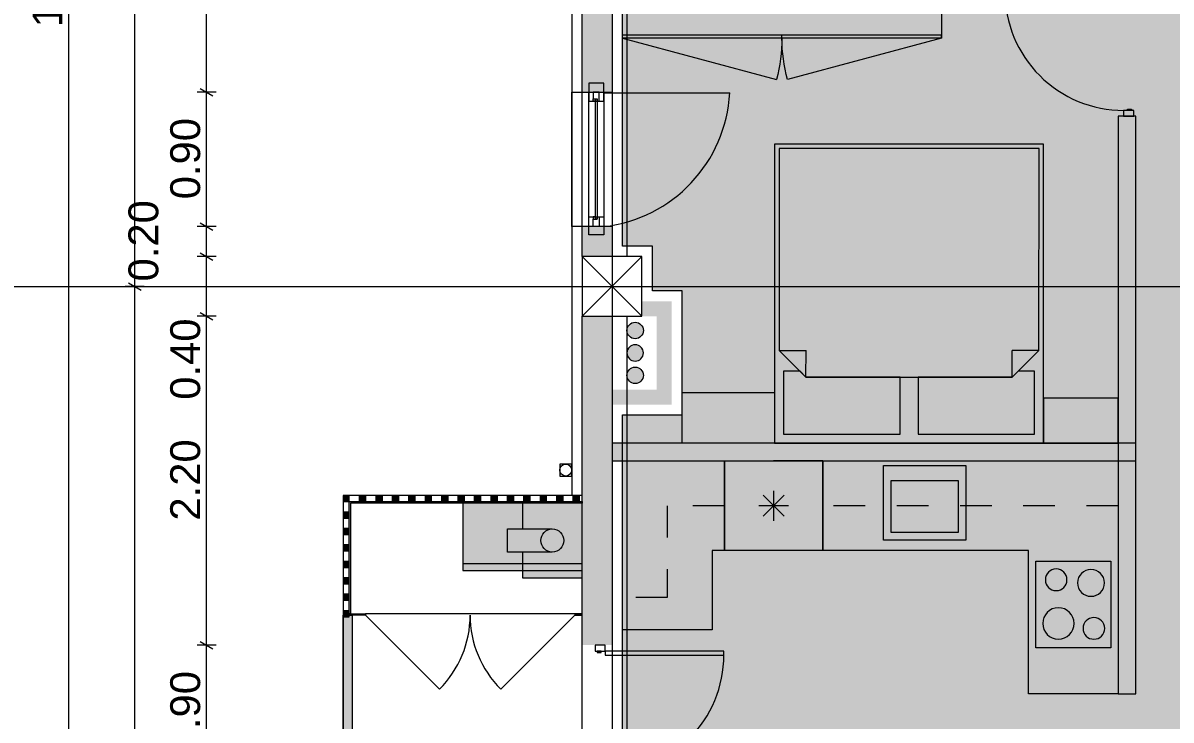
# Model space of a CAD drawing. Header units: millimetres. Extents: x 475159934 to 476245151, y 4620917055 to 4621447368.
# Drawn here: x 475229480 to 475237167, y 4621046371 to 4621051035 of the extents above; entities that cross this region are included whole.
import ezdxf

# ---------------------------------------------------------------- set-up
doc = ezdxf.new("R2010")
doc.units = ezdxf.units.MM
doc.header["$MEASUREMENT"] = 0
doc.linetypes.add('Dashed', pattern=[423.333333, 211.666667, -211.666667])
for name, color, linetype, lineweight in [('2D Drafting - General_Pen_No__1_Pen_No__7', 7, 'Continuous', 0), ('2D Drafting - General_Pen_No__250_Pen_No__2_Pen_No__250', 7, 'Continuous', 0), ('2D Drafting - General_Pen_No__250_Pen_No__2_Pen_No__7', 7, 'Continuous', 0), ('2D Drafting - General_Pen_No__250_Pen_No__7_Pen_No__250', 7, 'Continuous', 0), ('2D Drafting - General_Pen_No__250_Pen_No__7_Pen_No__7', 7, 'Continuous', 0), ('2D Drafting - General_Pen_No__7_Pen_No__7_Pen_No__7', 7, 'Continuous', 0), ('Doors_Pen_No__7_Pen_No__7_Pen_No__7', 7, 'Continuous', 0), ('G-Anno-Nplt_Pen_No__151', 151, 'Continuous', 0), ('G-Anno-Nplt_Pen_No__4', 7, 'Continuous', 0), ('gegmebi_Pen_No__1_Pen_No__7', 7, 'Continuous', 0), ('gegmebi_Pen_No__7_Pen_No__7', 7, 'Continuous', 0), ('kar-panjara_Pen_No__7_Pen_No__7_Pen_No__7', 7, 'Continuous', 0), ('New_0. გაღებები_Pen_No__210', 6, 'Continuous', 0), ('New_2D Drafting - General_Pen_No__250_Pen_No__7_Pen_No__255', 255, 'Continuous', 0), ('New_2D Drafting - General_Pen_No__30_Pen_No__9_Pen_No__9_Pen_No__255', 255, 'Continuous', 0), ('New_2D Drafting - General_Pen_No__30_Pen_No__9_Pen_No__9_Pen_No__7', 7, 'Continuous', 0), ('New_G-Anno-Nplt_Pen_No__255', 255, 'Continuous', 0), ('New_G-Anno-Nplt_Pen_No__4', 7, 'Continuous', 0), ('New_reg_nak_Pen_No__250', 7, 'Continuous', 0), ('New_reg_nak_Pen_No__7', 7, 'Continuous', 0), ('New_Structural - Bearing_Pen_No__250', 7, 'Continuous', 0), ('shaxtebi da milebi_Pen_No__1_Pen_No__1_Pen_No__1', 1, 'Continuous', 0), ('shaxtebi da milebi_Pen_No__5_Pen_No__5_Pen_No__5', 5, 'Continuous', 0), ('zoma_Pen_No__1', 1, 'Continuous', 0), ('zoma_Pen_No__142', 142, 'Continuous', 0), ('zoma_Pen_No__5_Pen_No__5', 5, 'Continuous', 0)]:
    doc.layers.add(name, color=color, linetype=linetype, lineweight=lineweight)
for name, color, linetype, lineweight, true_color in [('New_G-Anno-Nplt_Pen_No__252', 7, 'Continuous', 0, 0x666666), ('New_Interior - Furniture _Pen_No__252', 7, 'Continuous', 0, 0x666666), ('New_R03_Nakveti_Pen_No__252', 7, 'Continuous', 0, 0x666666), ('shaxtebi da milebi_Pen_No__5_Pen_No__5_Pen_No__252', 7, 'Continuous', 0, 0x666666)]:
    doc.layers.add(name, color=color, linetype=linetype, lineweight=lineweight, true_color=true_color)
for name, color, linetype in [('New_Interior - Furniture', 7, 'Continuous'), ('New_R03_Nakveti', 7, 'Continuous'), ('zoma', 7, 'Continuous')]:
    doc.layers.add(name, color=color, linetype=linetype)
doc.styles.add('GENERATED_STYLE_3', font='arial.ttf')
doc.dimstyles.new('GENERATED_STYLE__12', dxfattribs={"dimtxt": 500, "dimasz": 228, "dimexe": 0.18, "dimexo": 3, "dimgap": 0, "dimtad": 1, "dimtih": 1, "dimtoh": 1, "dimlfac": 0.001, "dimzin": 0, "dimdsep": 46, "dimtxsty": 'GENERATED_STYLE_3', "dimblk": 'ARROWHEAD_2', "dimblk1": 'ARROWHEAD_2', "dimblk2": 'ARROWHEAD_2', "dimcen": 0.09, "dimclrd": 1, "dimclre": 1, "dimclrt": 1, "dimadec": 0, "dimazin": 0, "dimtfac": 1, "dimtdec": 4, "dimtmove": 2, "dimatfit": 3, "dimfxl": 1, "dimtolj": 1, "dimtzin": 0, "dimarcsym": 0})
doc.dimstyles.new('GENERATED_STYLE__3', dxfattribs={"dimtxt": 200, "dimasz": 64.421331, "dimexe": 0.18, "dimexo": 3, "dimgap": 0, "dimtad": 1, "dimtih": 1, "dimtoh": 1, "dimlfac": 0.001, "dimzin": 0, "dimdsep": 46, "dimtxsty": 'GENERATED_STYLE_3', "dimblk": 'ARROWHEAD_2', "dimblk1": 'ARROWHEAD_2', "dimblk2": 'ARROWHEAD_2', "dimcen": 0.09, "dimclrd": 142, "dimclre": 142, "dimclrt": 142, "dimadec": 0, "dimazin": 0, "dimtfac": 1, "dimtdec": 4, "dimtmove": 0, "dimatfit": 3, "dimfxl": 1, "dimtolj": 1, "dimtzin": 0, "dimarcsym": 0})
doc.dimstyles.new('GENERATED_STYLE__6', dxfattribs={"dimtxt": 200, "dimasz": 64.421331, "dimexe": 0.18, "dimexo": 3, "dimgap": 0, "dimtad": 1, "dimlfac": 0.001, "dimzin": 0, "dimdsep": 46, "dimtxsty": 'GENERATED_STYLE_3', "dimblk": 'ARROWHEAD_2', "dimblk1": 'ARROWHEAD_2', "dimblk2": 'ARROWHEAD_2', "dimcen": 0.09, "dimclrd": 142, "dimclre": 142, "dimclrt": 142, "dimadec": 0, "dimazin": 0, "dimtfac": 1, "dimtdec": 4, "dimtmove": 0, "dimatfit": 3, "dimfxl": 1, "dimtolj": 1, "dimtzin": 0, "dimarcsym": 0})

# ---------------------------------------------------------------- blocks, each defined once
blk = doc.blocks.new('Kitchen Layout 26_2')
at = {"layer": 'New_Interior - Furniture _Pen_No__252', "color": 251, "linetype": 'Dashed', "lineweight": 0, "true_color": 0x666666}
for p, q in [((4009.1, 2811.2), (4009, 834.5)), ((4309.1, 2811.2), (4009.1, 2811.2)), ((4309, 834.5), (4309.1, 2811.2)), ((4009, 834.5), (4309, 834.5)), ((4309, 175.1), (4009, 175.1)), ((4009, 175.1), (4009, -207.5)), ((4309, -507.5), (4309, 175.1)), ((3394.3, -207.4), (3394.2, -507.4)), ((4009, -207.5), (3394.3, -207.4)), ((3394.2, -507.4), (4309, -507.5))]:
    blk.add_line(p, q, dxfattribs=at)
at = {"layer": 'New_Interior - Furniture _Pen_No__252', "color": 251, "linetype": 'Continuous', "lineweight": 0, "true_color": 0x666666}
for p, q in [((3829, 1740.9), (3829, 1290.9)), ((4179, 1740.9), (3829, 1740.9)), ((4179, 1290.9), (4179, 1740.9)), ((3829, 1290.9), (4179, 1290.9)), ((3938.3, 575.5), (4079.7, 434.1)), ((3938.3, 434.1), (4079.7, 575.5)), ((4009, 604.8), (4009, 404.8)), ((3909, 504.8), (4109, 504.8))]:
    blk.add_line(p, q, dxfattribs=at)
at = {"layer": 'New_Interior - Furniture _Pen_No__252', "color": 251, "linetype": 'Continuous', "lineweight": 0, "true_color": 0x666666, "flags": 128}
for points in [[(4309.1, 2811.2), (2750.7, 2811.2), (2750.7, 2211.2), (3709.1, 2211.2), (3709, 834.5), (4309, 834.5), (4309, 503.1)], [(3058, 2261.2), (3638, 2261.2), (3638, 2761.2), (3058, 2761.2)], [(3779, 1790.9), (3779, 1240.9), (4279, 1240.9), (4279, 1790.9)], [(3709, 834.5), (3709, 175.1), (4309, 175.1), (4309, 834.5)], [(3179.7, -507.4), (4309, -507.5), (4309, 175.1), (3709, 175.1), (3709, 92.5), (3179.7, 92.6)]]:
    blk.add_lwpolyline(points, close=True, dxfattribs=at)
at = {"layer": 'New_Interior - Furniture _Pen_No__252', "color": 251, "linetype": 'Continuous', "lineweight": 0, "true_color": 0x666666}
for centre, radius in [((3188.5, 2648.7), 72.5), ((3493, 2629.2), 90), ((3221.5, 2411.2), 105), ((3513.3, 2396.2), 72.5)]:
    blk.add_circle(centre, radius, dxfattribs=at)
blk = doc.blocks.new('Bed Layout 23_3')
at = {"layer": 'New_R03_Nakveti_Pen_No__252', "color": 251, "linetype": 'Continuous', "lineweight": 0, "true_color": 0x666666}
for p, q in [((-900, 0), (-1400, 0)), ((-1400, 0), (-1400, -300)), ((-900, -300), (-900, 0)), ((900, 0), (-900, 0)), ((-900, 0), (-900, -2000)), ((900, -2000), (900, 0)), ((-1400, -300), (-900, -300)), ((-690, -440), (-870, -620)), ((0, -440), (-690, -440)), ((-690, -440), (-690, -620)), ((690, -440), (0, -440)), ((870, -620), (690, -440)), ((690, -440), (690, -620)), ((-870, -620), (-870, -1970)), ((-870, -620), (-690, -620)), ((870, -620), (690, -620)), ((870, -1970), (870, -620)), ((-870, -1970), (0, -1970)), ((0, -1970), (870, -1970)), ((-900, -2000), (900, -2000))]:
    blk.add_line(p, q, dxfattribs=at)
at = {"layer": 'New_R03_Nakveti_Pen_No__252', "color": 251, "linetype": 'Continuous', "lineweight": 0, "true_color": 0x666666, "flags": 128}
for points in [[(-60, -440), (-60, -60), (-840, -60), (-840, -480), (-730, -480), (-690, -440)], [(690, -440), (730, -480), (840, -480), (840, -60), (60, -60), (60, -440)]]:
    blk.add_lwpolyline(points, close=True, dxfattribs=at)
blk = doc.blocks.new('Wardrobe 01 26_8')
at = {"layer": 'New_Interior - Furniture _Pen_No__252', "color": 251, "linetype": 'Continuous', "lineweight": 0, "true_color": 0x666666}
for p, q in [((0, 20), (2135.8, 20)), ((0, 0), (0, 20)), ((0, 0), (1031.5, -276.4)), ((1067.9, 0), (1067.9, 20)), ((2135.8, 0), (1104.3, -276.4))]:
    blk.add_line(p, q, dxfattribs=at)
at = {"layer": 'New_Interior - Furniture _Pen_No__252', "color": 251, "linetype": 'Continuous', "lineweight": 0, "true_color": 0x666666, "flags": 128}
blk.add_lwpolyline([(0, 0), (2135.8, 0), (2135.8, 450), (0, 450)], close=True, dxfattribs=at)
at = {"layer": 'New_Interior - Furniture _Pen_No__252', "color": 251, "linetype": 'Continuous', "lineweight": 0, "true_color": 0x666666}
for centre, start, end in [((0, 0), 345, 0), ((2135.8, 0), 180, 195)]:
    blk.add_arc(centre, 1067.9, start, end, dxfattribs=at)
blk = doc.blocks.new('*D388', base_point=(475826095.8, 4621095193.2))
at = {"layer": 'zoma_Pen_No__1', "color": 1, "linetype": 'Continuous', "lineweight": 0, "transparency": 16777216}
for p, q in [((475225315.2, 4621041447.1), (475225315.2, 4621041897.1)), ((475233224.3, 4621041447.1), (475233224.3, 4621041897.1)), ((475225401.8, 4621041822.1), (475225228.6, 4621041522.1)), ((475233137.7, 4621041522.1), (475233310.9, 4621041822.1)), ((475225168.5, 4621041672.1), (475225315.2, 4621041672.1)), ((475225315.2, 4621041672.1), (475233224.3, 4621041672.1)), ((475233224.3, 4621041672.1), (475233371, 4621041672.1))]:
    blk.add_line(p, q, dxfattribs=at)
at = {"layer": 'zoma_Pen_No__1', "color": 1, "lineweight": 0, "transparency": 16777216, "insert": (475227058, 4621041772.1), "char_height": 500, "attachment_point": 7, "style": 'GENERATED_STYLE_3'}
blk.add_mtext('\\A1;{\\pql;\\fArial|b0|i0|c204|p0;\\W1.000000;46.52}', dxfattribs=at)
blk = doc.blocks.new('ARROWHEAD_2')
at = {"color": 0, "linetype": 'Continuous', "lineweight": 0}
for p, q in [((-0.378, -0.655), (0.378, 0.655)), ((0, 0), (-1, 0))]:
    blk.add_line(p, q, dxfattribs=at)
blk = doc.blocks.new('*D678', base_point=(475826095.8, 4621095193.2))
at = {"layer": 'zoma_Pen_No__142', "color": 142, "linetype": 'Continuous', "lineweight": 0, "transparency": 16777216}
for p, q in [((475230291.8, 4621049272.1), (475230164.7, 4621049272.1)), ((475230185.9, 4621049296.5), (475230270.7, 4621049247.6)), ((475230228.3, 4621041872.1), (475230228.3, 4621049272.1)), ((475230291.8, 4621041872.1), (475230164.7, 4621041872.1)), ((475230185.9, 4621041896.5), (475230270.7, 4621041847.6)), ((475230228.3, 4621041830.6), (475230228.3, 4621041872.1))]:
    blk.add_line(p, q, dxfattribs=at)
at = {"layer": 'zoma_Pen_No__142', "color": 142, "lineweight": 0, "transparency": 16777216, "insert": (475230188.3, 4621045305.1), "char_height": 200, "attachment_point": 7, "rotation": 90, "style": 'GENERATED_STYLE_3'}
blk.add_mtext('\\A1;{\\pql;\\fArial|b0|i0|c204|p0;\\W1.000000;7.40}', dxfattribs=at)
blk = doc.blocks.new('*D679', base_point=(475826095.8, 4621095193.2))
at = {"layer": 'zoma_Pen_No__142', "color": 142, "linetype": 'Continuous', "lineweight": 0, "transparency": 16777216}
for p, q in [((475230270.7, 4621056647.6), (475230185.9, 4621056696.5)), ((475230291.8, 4621056672.1), (475230164.7, 4621056672.1)), ((475230228.3, 4621049272.1), (475230228.3, 4621056672.1)), ((475230291.8, 4621049272.1), (475230164.7, 4621049272.1)), ((475230185.9, 4621049296.5), (475230270.7, 4621049247.6))]:
    blk.add_line(p, q, dxfattribs=at)
at = {"layer": 'zoma_Pen_No__142', "color": 142, "lineweight": 0, "transparency": 16777216, "insert": (475230188.3, 4621052705.1), "char_height": 200, "attachment_point": 7, "rotation": 90, "style": 'GENERATED_STYLE_3'}
blk.add_mtext('\\A1;{\\pql;\\fArial|b0|i0|c204|p0;\\W1.000000;7.40}', dxfattribs=at)
blk = doc.blocks.new('*D681', base_point=(475826095.8, 4621095193.2))
at = {"layer": 'zoma_Pen_No__142', "color": 142, "linetype": 'Continuous', "lineweight": 0, "transparency": 16777216}
for p, q in [((475229850.7, 4621061026.7), (475229723.6, 4621061026.7)), ((475229829.6, 4621061002.2), (475229744.8, 4621061051.2)), ((475229787.2, 4621061026.7), (475229787.2, 4621061068.1)), ((475229787.2, 4621041672.1), (475229787.2, 4621061026.7)), ((475229850.7, 4621041672.1), (475229723.6, 4621041672.1)), ((475229744.8, 4621041696.5), (475229829.6, 4621041647.6)), ((475229787.2, 4621041630.6), (475229787.2, 4621041672.1))]:
    blk.add_line(p, q, dxfattribs=at)
at = {"layer": 'zoma_Pen_No__142', "color": 142, "lineweight": 0, "transparency": 16777216, "insert": (475229747.2, 4621051006.2), "char_height": 200, "attachment_point": 7, "rotation": 90, "style": 'GENERATED_STYLE_3'}
blk.add_mtext('\\A1;{\\pql;\\fArial|b0|i0|c204|p0;\\W1.000000;19.35}', dxfattribs=at)
blk = doc.blocks.new('*D684', base_point=(475826095.8, 4621095193.2))
at = {"layer": 'zoma_Pen_No__142', "color": 142, "linetype": 'Continuous', "lineweight": 0, "transparency": 16777216}
for p, q in [((475230772.9, 4621046872.1), (475230645.8, 4621046872.1)), ((475230666.9, 4621046896.5), (475230751.7, 4621046847.6)), ((475230709.3, 4621045972.1), (475230709.3, 4621046872.1)), ((475230772.9, 4621045972.1), (475230645.8, 4621045972.1)), ((475230666.9, 4621045996.5), (475230751.7, 4621045947.6))]:
    blk.add_line(p, q, dxfattribs=at)
at = {"layer": 'zoma_Pen_No__142', "color": 142, "lineweight": 0, "transparency": 16777216, "insert": (475230669.3, 4621046155.1), "char_height": 200, "attachment_point": 7, "rotation": 90, "style": 'GENERATED_STYLE_3'}
blk.add_mtext('\\A1;{\\pql;\\fArial|b0|i0|c204|p0;\\W1.000000;0.90}', dxfattribs=at)
blk = doc.blocks.new('*D685', base_point=(475826095.8, 4621095193.2))
at = {"layer": 'zoma_Pen_No__142', "color": 142, "linetype": 'Continuous', "lineweight": 0, "transparency": 16777216}
for p, q in [((475230666.9, 4621049096.5), (475230751.7, 4621049047.6)), ((475230772.9, 4621049072.1), (475230645.8, 4621049072.1)), ((475230709.3, 4621046872.1), (475230709.3, 4621049072.1)), ((475230772.9, 4621046872.1), (475230645.8, 4621046872.1)), ((475230666.9, 4621046896.5), (475230751.7, 4621046847.6))]:
    blk.add_line(p, q, dxfattribs=at)
at = {"layer": 'zoma_Pen_No__142', "color": 142, "lineweight": 0, "transparency": 16777216, "char_height": 200, "attachment_point": 7, "rotation": 90, "style": 'GENERATED_STYLE_3'}
for s, insert in [('\\A1;{\\pql;\\fArial|b0|i0|c204|p0;\\W1.000000;0.40}', (475230669.3, 4621048513.7)), ('\\A1;{\\pql;\\fArial|b0|i0|c204|p0;\\W1.000000;2.20}', (475230669.3, 4621047705.1))]:
    blk.add_mtext(s, dxfattribs=dict(at, insert=insert))
blk = doc.blocks.new('*D686', base_point=(475826095.8, 4621095193.2))
at = {"layer": 'zoma_Pen_No__142', "color": 142, "linetype": 'Continuous', "lineweight": 0, "transparency": 16777216}
for p, q in [((475230772.9, 4621049472.1), (475230645.8, 4621049472.1)), ((475230666.9, 4621049496.5), (475230751.7, 4621049447.6)), ((475230709.3, 4621049072.1), (475230709.3, 4621049472.1)), ((475230666.9, 4621049096.5), (475230751.7, 4621049047.6)), ((475230772.9, 4621049072.1), (475230645.8, 4621049072.1))]:
    blk.add_line(p, q, dxfattribs=at)
at = {"layer": 'zoma_Pen_No__142', "color": 142, "lineweight": 0, "transparency": 16777216, "insert": (475230389.3, 4621049305.1), "char_height": 200, "attachment_point": 7, "rotation": 90, "style": 'GENERATED_STYLE_3'}
blk.add_mtext('\\A1;{\\pql;\\fArial|b0|i0|c204|p0;\\W1.000000;0.20}', dxfattribs=at)
blk = doc.blocks.new('*D687', base_point=(475826095.8, 4621095193.2))
at = {"layer": 'zoma_Pen_No__142', "color": 142, "linetype": 'Continuous', "lineweight": 0, "transparency": 16777216}
for p, q in [((475230666.9, 4621049696.5), (475230751.7, 4621049647.6)), ((475230772.9, 4621049672.1), (475230645.8, 4621049672.1)), ((475230709.3, 4621049472.1), (475230709.3, 4621049672.1)), ((475230772.9, 4621049472.1), (475230645.8, 4621049472.1)), ((475230666.9, 4621049496.5), (475230751.7, 4621049447.6))]:
    blk.add_line(p, q, dxfattribs=at)
blk = doc.blocks.new('*D688', base_point=(475826095.8, 4621095193.2))
at = {"layer": 'zoma_Pen_No__142', "color": 142, "linetype": 'Continuous', "lineweight": 0, "transparency": 16777216}
for p, q in [((475230772.9, 4621050572.1), (475230645.8, 4621050572.1)), ((475230666.9, 4621050596.5), (475230751.7, 4621050547.6)), ((475230709.3, 4621049672.1), (475230709.3, 4621050572.1)), ((475230666.9, 4621049696.5), (475230751.7, 4621049647.6)), ((475230772.9, 4621049672.1), (475230645.8, 4621049672.1))]:
    blk.add_line(p, q, dxfattribs=at)
at = {"layer": 'zoma_Pen_No__142', "color": 142, "lineweight": 0, "transparency": 16777216, "insert": (475230669.3, 4621049855.1), "char_height": 200, "attachment_point": 7, "rotation": 90, "style": 'GENERATED_STYLE_3'}
blk.add_mtext('\\A1;{\\pql;\\fArial|b0|i0|c204|p0;\\W1.000000;0.90}', dxfattribs=at)
blk = doc.blocks.new('*D689', base_point=(475826095.8, 4621095193.2))
at = {"layer": 'zoma_Pen_No__142', "color": 142, "linetype": 'Continuous', "lineweight": 0, "transparency": 16777216}
for p, q in [((475230772.9, 4621056472.1), (475230645.8, 4621056472.1)), ((475230666.9, 4621056496.5), (475230751.7, 4621056447.6)), ((475230709.3, 4621050572.1), (475230709.3, 4621056472.1)), ((475230772.9, 4621050572.1), (475230645.8, 4621050572.1)), ((475230666.9, 4621050596.5), (475230751.7, 4621050547.6))]:
    blk.add_line(p, q, dxfattribs=at)
at = {"layer": 'zoma_Pen_No__142', "color": 142, "lineweight": 0, "transparency": 16777216, "char_height": 200, "attachment_point": 7, "rotation": 90, "style": 'GENERATED_STYLE_3'}
for s, insert in [('\\A1;{\\pql;\\fArial|b0|i0|c204|p0;\\W1.000000;0.40}', (475230669.3, 4621055913.7)), ('\\A1;{\\pql;\\fArial|b0|i0|c204|p0;\\W1.000000;5.90}', (475230669.3, 4621053255.1))]:
    blk.add_mtext(s, dxfattribs=dict(at, insert=insert))
blk = doc.blocks.new('*D731', base_point=(475826095.8, 4621095193.2))
at = {"layer": 'zoma_Pen_No__142', "color": 142, "linetype": 'Continuous', "lineweight": 0, "transparency": 16777216}
for p, q in [((475300055.4, 4621061026.7), (475299928.2, 4621061026.7)), ((475300034.2, 4621061002.2), (475299949.4, 4621061051.2)), ((475299991.8, 4621061026.7), (475299991.8, 4621061068.1)), ((475299991.8, 4621041672.1), (475299991.8, 4621061026.7)), ((475300055.4, 4621041672.1), (475299928.2, 4621041672.1)), ((475299949.4, 4621041696.5), (475300034.2, 4621041647.6)), ((475299991.8, 4621041630.6), (475299991.8, 4621041672.1))]:
    blk.add_line(p, q, dxfattribs=at)
at = {"layer": 'zoma_Pen_No__142', "color": 142, "lineweight": 0, "transparency": 16777216, "insert": (475299951.8, 4621051006.2), "char_height": 200, "attachment_point": 7, "rotation": 90, "style": 'GENERATED_STYLE_3'}
blk.add_mtext('\\A1;{\\pql;\\fArial|b0|i0|c204|p0;\\W1.000000;19.35}', dxfattribs=at)
blk = doc.blocks.new('*D746', base_point=(475826095.8, 4621095193.2))
at = {"layer": 'zoma_Pen_No__142', "color": 142, "linetype": 'Continuous', "lineweight": 0, "transparency": 16777216}
for p, q in [((475233243.8, 4621063231.9), (475233194.9, 4621063147.1)), ((475233219.4, 4621063125.9), (475233219.4, 4621063253.1)), ((475233643.8, 4621063231.9), (475233594.9, 4621063147.1)), ((475233619.4, 4621063125.9), (475233619.4, 4621063253.1)), ((475233177.9, 4621063189.5), (475233219.4, 4621063189.5)), ((475233219.4, 4621063189.5), (475233619.4, 4621063189.5))]:
    blk.add_line(p, q, dxfattribs=at)
at = {"layer": 'zoma_Pen_No__142', "color": 142, "lineweight": 0, "transparency": 16777216, "insert": (475232661, 4621063229.5), "char_height": 200, "attachment_point": 7, "style": 'GENERATED_STYLE_3'}
blk.add_mtext('\\A1;{\\pql;\\fArial|b0|i0|c204|p0;\\W1.000000;0.40}', dxfattribs=at)
blk = doc.blocks.new('*D747', base_point=(475826095.8, 4621095193.2))
at = {"layer": 'zoma_Pen_No__142', "color": 142, "linetype": 'Continuous', "lineweight": 0, "transparency": 16777216}
for p, q in [((475233643.8, 4621063231.9), (475233594.9, 4621063147.1)), ((475233619.4, 4621063125.9), (475233619.4, 4621063253.1)), ((475240143.8, 4621063231.9), (475240094.9, 4621063147.1)), ((475240119.4, 4621063125.9), (475240119.4, 4621063253.1)), ((475233619.4, 4621063189.5), (475240119.4, 4621063189.5))]:
    blk.add_line(p, q, dxfattribs=at)
at = {"layer": 'zoma_Pen_No__142', "color": 142, "lineweight": 0, "transparency": 16777216, "char_height": 200, "attachment_point": 7, "style": 'GENERATED_STYLE_3'}
for s, insert in [('\\A1;{\\pql;\\fArial|b0|i0|c204|p0;\\W1.000000;6.50}', (475236602.4, 4621063229.5)), ('\\A1;{\\pql;\\fArial|b0|i0|c204|p0;\\W1.000000;0.40}', (475239561, 4621063229.5))]:
    blk.add_mtext(s, dxfattribs=dict(at, insert=insert))

msp = doc.modelspace()

# ---------------------------------------------------------------- hatches: boundary and pattern name
at = {"layer": '2D Drafting - General_Pen_No__250_Pen_No__2_Pen_No__7', "linetype": 'Continuous', "lineweight": 0}
for points in [[(475236932.491, 4621046546.224), (475236932.491, 4621050410.258), (475236813.098, 4621050410.258), (475236813.098, 4621046546.224)], [(475236932.491, 4621048223.933), (475233424.343, 4621048223.933), (475233424.343, 4621048104.54), (475236932.491, 4621048104.54)]]:
    msp.add_hatch(color=7, dxfattribs=at).paths.add_polyline_path(points)
at = {"layer": '2D Drafting - General_Pen_No__250_Pen_No__7_Pen_No__7', "linetype": 'Continuous', "lineweight": 0}
for points in [[(475233424.343, 4621056472.054), (475233424.343, 4621050572.054), (475233224.343, 4621050572.054), (475233224.343, 4621056472.054)], [(475233424.343, 4621049672.054), (475233424.343, 4621049472.054), (475233224.343, 4621049472.054), (475233224.343, 4621049672.054)], [(475233424.343, 4621048481.866), (475233824.343, 4621048481.866), (475233824.343, 4621049172.054), (475233724.343, 4621049172.054), (475233624.343, 4621049172.054), (475233624.343, 4621049072.054), (475233724.343, 4621049072.054), (475233724.343, 4621048582.054), (475233424.343, 4621048582.054)], [(475233424.343, 4621049072.054), (475233424.343, 4621046872.052), (475233224.343, 4621046872.052), (475233224.343, 4621049072.054)], [(475231674.43, 4621047081.429), (475231664.43, 4621047081.429), (475231664.43, 4621047832.051), (475231674.43, 4621047832.051), (475233224.343, 4621047832.051), (475233224.343, 4621047822.051), (475231674.43, 4621047822.051)], [(475231774.426, 4621047071.724), (475231664.426, 4621047071.724), (475231664.426, 4621047081.724), (475231774.426, 4621047081.724)], [(475233224.343, 4621047081.724), (475233174.426, 4621047081.724), (475233174.426, 4621047071.724), (475233224.343, 4621047071.724)]]:
    msp.add_hatch(color=7, dxfattribs=at).paths.add_polyline_path(points)
at = {"layer": 'G-Anno-Nplt_Pen_No__151', "linetype": 'Continuous', "lineweight": 0, "true_color": 0x1f2f3f}
msp.add_hatch(color=169, dxfattribs=at).paths.add_polyline_path([(475233494.343, 4621048411.866), (475233894.343, 4621048411.866), (475233894.343, 4621049242.054), (475233694.343, 4621049242.054), (475233694.343, 4621049542.054), (475233494.343, 4621049542.054), (475233494.343, 4621055502.054), (475236994.814, 4621055502.054), (475236994.814, 4621056602.054), (475240054.343, 4621056602.054), (475240054.343, 4621056402.054), (475240054.343, 4621052662.914), (475240124.343, 4621052662.914), (475240124.343, 4621051782.429), (475239724.343, 4621051782.429), (475239724.343, 4621051022.411), (475240254.343, 4621051022.411), (475240254.343, 4621049472.054), (475240124.343, 4621049472.054), (475240124.343, 4621049372.054), (475239534.155, 4621049372.054), (475239534.155, 4621048872.054), (475240324.343, 4621048872.054), (475240324.343, 4621046666.224), (475240254.343, 4621046666.224), (475240254.343, 4621042142.054), (475240054.343, 4621042142.054), (475240054.343, 4621041942.06), (475236794.343, 4621041942.06), (475236794.343, 4621044242.06), (475233494.343, 4621044242.06)])
at = {"layer": 'New_2D Drafting - General_Pen_No__250_Pen_No__7_Pen_No__255', "linetype": 'Continuous', "lineweight": 0}
for points in [[(475233224.348, 4621047822.051), (475233224.348, 4621047372.051), (475232424.348, 4621047372.051), (475232424.348, 4621047822.051)], [(475233224.348, 4621047822.051), (475233224.343, 4621047322.051), (475232824.348, 4621047322.055), (475232824.349, 4621047495.04), (475232724.346, 4621047495.041), (475232724.348, 4621047649.067), (475232824.351, 4621047649.066), (475232824.352, 4621047822.055)]]:
    msp.add_hatch(color=255, dxfattribs=at).paths.add_polyline_path(points)
at = {"layer": 'New_2D Drafting - General_Pen_No__30_Pen_No__9_Pen_No__9_Pen_No__255', "linetype": 'Continuous', "lineweight": 0}
for points in [[(475231624.426, 4621047832.051), (475231664.426, 4621047832.051), (475231664.426, 4621047872.051), (475231624.426, 4621047872.051)], [(475231774.425, 4621047872.051), (475231774.425, 4621047832.051), (475231734.425, 4621047832.051), (475231734.425, 4621047872.051)], [(475231884.425, 4621047872.051), (475231884.425, 4621047832.051), (475231844.425, 4621047832.051), (475231844.425, 4621047872.051)], [(475231994.425, 4621047872.051), (475231994.425, 4621047832.051), (475231954.425, 4621047832.051), (475231954.425, 4621047872.051)], [(475232104.425, 4621047872.051), (475232104.425, 4621047832.051), (475232064.425, 4621047832.051), (475232064.425, 4621047872.051)], [(475232214.425, 4621047872.051), (475232214.425, 4621047832.051), (475232174.425, 4621047832.051), (475232174.425, 4621047872.051)], [(475232324.425, 4621047872.051), (475232324.425, 4621047832.051), (475232284.425, 4621047832.051), (475232284.425, 4621047872.051)], [(475232434.425, 4621047872.051), (475232434.425, 4621047832.051), (475232394.425, 4621047832.051), (475232394.425, 4621047872.051)], [(475232544.425, 4621047872.051), (475232544.425, 4621047832.051), (475232504.425, 4621047832.051), (475232504.425, 4621047872.051)], [(475232654.425, 4621047872.051), (475232654.425, 4621047832.051), (475232614.425, 4621047832.051), (475232614.425, 4621047872.051)], [(475232764.425, 4621047872.051), (475232764.425, 4621047832.051), (475232724.425, 4621047832.051), (475232724.425, 4621047872.051)], [(475232874.425, 4621047872.051), (475232874.425, 4621047832.051), (475232834.425, 4621047832.051), (475232834.425, 4621047872.051)], [(475232984.425, 4621047872.051), (475232984.425, 4621047832.051), (475232944.425, 4621047832.051), (475232944.425, 4621047872.051)], [(475233094.425, 4621047872.051), (475233094.425, 4621047832.051), (475233054.425, 4621047832.051), (475233054.425, 4621047872.051)], [(475233204.425, 4621047872.051), (475233204.425, 4621047832.051), (475233164.425, 4621047832.051), (475233164.425, 4621047872.051)], [(475231624.426, 4621047722.051), (475231664.426, 4621047722.051), (475231664.426, 4621047762.051), (475231624.426, 4621047762.051)], [(475231624.426, 4621047612.051), (475231664.426, 4621047612.051), (475231664.426, 4621047652.051), (475231624.426, 4621047652.051)], [(475231624.426, 4621047502.051), (475231664.426, 4621047502.051), (475231664.426, 4621047542.051), (475231624.426, 4621047542.051)], [(475231624.426, 4621047392.051), (475231664.426, 4621047392.051), (475231664.426, 4621047432.051), (475231624.426, 4621047432.051)], [(475231624.426, 4621047282.051), (475231664.426, 4621047282.051), (475231664.426, 4621047322.051), (475231624.426, 4621047322.051)], [(475231624.426, 4621047172.051), (475231664.426, 4621047172.051), (475231664.426, 4621047212.051), (475231624.426, 4621047212.051)], [(475231624.426, 4621047062.051), (475231664.426, 4621047062.051), (475231664.426, 4621047102.051), (475231624.426, 4621047102.051)]]:
    msp.add_hatch(color=255, dxfattribs=at).paths.add_polyline_path(points)
at = {"layer": 'New_G-Anno-Nplt_Pen_No__255', "linetype": 'Continuous', "lineweight": 0}
for points in [[(475233894.343, 4621048561.866), (475234513.098, 4621048561.866), (475234513.098, 4621048223.861), (475233894.343, 4621048223.861)], [(475231624.426, 4621041672.06), (475231624.426, 4621047071.724), (475231684.426, 4621047071.724), (475231684.426, 4621041732.06), (475233224.343, 4621041732.06), (475233224.343, 4621041672.06)]]:
    msp.add_hatch(color=255, dxfattribs=at).paths.add_polyline_path(points)
at = {"layer": 'shaxtebi da milebi_Pen_No__1_Pen_No__1_Pen_No__1', "linetype": 'Continuous', "lineweight": 0}
msp.add_hatch(color=1, dxfattribs=at).paths.add_polyline_path([(475233579.343, 4621048922.054, 1), (475233579.343, 4621049032.054, 1)])
at = {"layer": 'shaxtebi da milebi_Pen_No__5_Pen_No__5_Pen_No__252', "linetype": 'Continuous', "lineweight": 0, "true_color": 0x666666}
msp.add_hatch(color=251, dxfattribs=at).paths.add_polyline_path([(475233524.343, 4621048677.031, -1), (475233634.343, 4621048677.031, -1)])
at = {"layer": 'shaxtebi da milebi_Pen_No__5_Pen_No__5_Pen_No__5', "linetype": 'Continuous', "lineweight": 0}
msp.add_hatch(color=5, dxfattribs=at).paths.add_polyline_path([(475233579.343, 4621048882.054, 1), (475233579.343, 4621048772.054, 1)])

# ---------------------------------------------------------------- linework, layer by layer
at = {"layer": '2D Drafting - General_Pen_No__1_Pen_No__7', "color": 7, "linetype": 'Continuous', "lineweight": 0}
for p, q in [((475233224.343, 4621049072.054), (475233624.343, 4621049472.054)), ((475233624.343, 4621049072.054), (475233224.343, 4621049472.054))]:
    msp.add_line(p, q, dxfattribs=at)
at = {"layer": '2D Drafting - General_Pen_No__1_Pen_No__7', "color": 7, "linetype": 'Continuous', "lineweight": 0, "flags": 128}
for points in [[(475233224.343, 4621049472.054), (475233224.343, 4621056472.054), (475233524.343, 4621056472.054), (475233524.343, 4621049472.054)], [(475233224.343, 4621049072.054), (475233624.343, 4621049072.054), (475233624.343, 4621049472.054), (475233224.343, 4621049472.054)], [(475233224.343, 4621042072.054), (475233224.343, 4621049072.054), (475233524.343, 4621049072.054), (475233524.343, 4621042072.054)]]:
    msp.add_lwpolyline(points, close=True, dxfattribs=at)
at = {"layer": '2D Drafting - General_Pen_No__1_Pen_No__7', "color": 7, "linetype": 'Continuous', "lineweight": 0}
msp.add_circle((475233114.4, 4621048043.37), 40, dxfattribs=at)
at = {"layer": '2D Drafting - General_Pen_No__250_Pen_No__2_Pen_No__250', "color": 7, "linetype": 'Continuous', "lineweight": 0, "flags": 128}
for points in [[(475236932.491, 4621046546.224), (475236932.491, 4621050410.258), (475236813.098, 4621050410.258), (475236813.098, 4621046546.224)], [(475236932.491, 4621048223.933), (475233424.343, 4621048223.933), (475233424.343, 4621048104.54), (475236932.491, 4621048104.54)]]:
    msp.add_lwpolyline(points, close=True, dxfattribs=at)
at = {"layer": '2D Drafting - General_Pen_No__250_Pen_No__7_Pen_No__250', "color": 7, "linetype": 'Continuous', "lineweight": 0, "flags": 128}
for points in [[(475231674.43, 4621047081.429), (475231664.43, 4621047081.429), (475231664.43, 4621047832.051), (475231674.43, 4621047832.051), (475233224.343, 4621047832.051), (475233224.343, 4621047822.051), (475231674.43, 4621047822.051)], [(475231774.426, 4621047071.724), (475231664.426, 4621047071.724), (475231664.426, 4621047081.724), (475231774.426, 4621047081.724)], [(475233224.343, 4621047081.724), (475233174.426, 4621047081.724), (475233174.426, 4621047071.724), (475233224.343, 4621047071.724)]]:
    msp.add_lwpolyline(points, close=True, dxfattribs=at)
at = {"layer": '2D Drafting - General_Pen_No__7_Pen_No__7_Pen_No__7', "color": 7, "linetype": 'Continuous', "lineweight": 0}
for centre, start, end in [((475236849.486, 4621051244.081), 180, 270.0016827), ((475233378.866, 4621046805.875), 269.9998034, 0.0014849)]:
    msp.add_arc(centre, 794.311, start, end, dxfattribs=at)
at = {"layer": 'Doors_Pen_No__7_Pen_No__7_Pen_No__7', "color": 7, "linetype": 'Continuous', "lineweight": 0, "flags": 128}
for points in [[(475236917.243, 4621050410.258), (475236917.243, 4621050449.77), (475236849.509, 4621050449.77), (475236849.509, 4621050410.258)], [(475236902.843, 4621050458.659), (475236902.843, 4621050449.77), (475236876.176, 4621050449.77), (475236876.176, 4621050458.659)], [(475233311.131, 4621046872.051), (475233311.132, 4621046832.54), (475233378.865, 4621046832.541), (475233378.864, 4621046872.052)], [(475233325.532, 4621046832.54), (475233325.532, 4621046823.651), (475233352.199, 4621046823.652), (475233352.199, 4621046832.541)], [(475233378.865, 4621046832.541), (475233378.866, 4621046805.875), (475234173.177, 4621046805.895), (475234173.176, 4621046832.562)]]:
    msp.add_lwpolyline(points, close=True, dxfattribs=at)
at = {"layer": 'G-Anno-Nplt_Pen_No__4', "color": 7, "linetype": 'Continuous', "lineweight": 0, "flags": 128}
msp.add_lwpolyline([(475239724.343, 4621051782.429), (475239724.343, 4621051022.411), (475240254.343, 4621051022.411), (475240254.343, 4621049472.054), (475240124.343, 4621049472.054), (475240124.343, 4621049372.054), (475239534.155, 4621049372.054), (475239534.155, 4621048872.054), (475240324.343, 4621048872.054), (475240324.343, 4621046666.224), (475240254.343, 4621046666.224), (475240254.343, 4621042142.054), (475240054.343, 4621042142.054), (475240054.343, 4621041942.06), (475236794.343, 4621041942.06), (475236794.343, 4621044242.06), (475233494.343, 4621044242.06), (475233494.343, 4621048411.866), (475233894.343, 4621048411.866), (475233894.343, 4621049242.054), (475233694.343, 4621049242.054), (475233694.343, 4621049542.054), (475233494.343, 4621049542.054), (475233494.343, 4621055502.054)], dxfattribs=at)
msp.add_lwpolyline([(475231624.426, 4621047872.052), (475231624.426, 4621041672.06), (475233224.343, 4621041672.06), (475233224.343, 4621042072.054), (475233624.343, 4621042072.054), (475233624.343, 4621041672.06), (475236524.343, 4621041672.06), (475236524.343, 4621043972.06), (475233224.343, 4621043972.06), (475233224.343, 4621047872.051)], close=True, dxfattribs=at)
at = {"layer": 'gegmebi_Pen_No__1_Pen_No__7', "color": 7, "linetype": 'Continuous', "lineweight": 0, "flags": 128}
for points in [[(475232824.349, 4621047495.04), (475232824.348, 4621047322.055), (475233224.343, 4621047322.051), (475233224.348, 4621047822.051), (475232824.352, 4621047822.055), (475232824.351, 4621047649.066)], [(475233024.348, 4621047495.038), (475232724.346, 4621047495.041), (475232724.348, 4621047649.067), (475233024.349, 4621047649.064)]]:
    msp.add_lwpolyline(points, dxfattribs=at)
at = {"layer": 'gegmebi_Pen_No__7_Pen_No__7', "color": 7, "linetype": 'Continuous', "lineweight": 0}
for p, q in [((475233074.4, 4621048083.37), (475233074.4, 4621048003.37)), ((475233154.4, 4621048083.37), (475233074.4, 4621048083.37)), ((475233154.4, 4621048003.37), (475233154.4, 4621048083.37)), ((475233074.4, 4621048003.37), (475233154.4, 4621048003.37))]:
    msp.add_line(p, q, dxfattribs=at)
at = {"layer": 'kar-panjara_Pen_No__7_Pen_No__7_Pen_No__7', "color": 7, "linetype": 'Continuous', "lineweight": 0, "flags": 128}
for points in [[(475233368.667, 4621050512.379), (475233368.695, 4621050632.379), (475233268.695, 4621050632.379), (475233268.695, 4621050512.379)], [(475233268.693, 4621049672.054), (475233268.724, 4621050572.054), (475233368.55, 4621050572.054), (475233368.64, 4621049672.054)], [(475233298.811, 4621050572.054), (475233298.811, 4621050527.054), (475233313.811, 4621050527.054), (475233323.811, 4621050527.054), (475233323.811, 4621050512.379), (475233338.811, 4621050512.379), (475233338.811, 4621050572.054)], [(475233298.811, 4621050512.379), (475233298.811, 4621050527.054), (475233313.811, 4621050527.054), (475233313.811, 4621050512.379)], [(475233313.811, 4621049722.481), (475233313.811, 4621050527.054), (475233323.811, 4621050527.054), (475233323.811, 4621049722.481)], [(475233368.64, 4621049737.481), (475233368.64, 4621049617.481), (475233268.695, 4621049617.481), (475233268.695, 4621049737.481)], [(475233298.811, 4621049672.051), (475233298.811, 4621049722.481), (475233313.811, 4621049722.481), (475233323.811, 4621049722.481), (475233323.811, 4621049737.481), (475233338.811, 4621049737.481), (475233338.811, 4621049672.051)], [(475233298.811, 4621049737.481), (475233298.811, 4621049722.481), (475233313.811, 4621049722.481), (475233313.811, 4621049737.481)]]:
    msp.add_lwpolyline(points, close=True, dxfattribs=at)
at = {"layer": 'New_0. გაღებები_Pen_No__210', "color": 6, "linetype": 'Continuous', "lineweight": 0}
msp.add_line((475233368.884, 4621050567.021), (475234212.737, 4621050567.021), dxfattribs=at)
msp.add_arc((475233261.211, 4621050618.873), 952.937, 276.4962211, 356.8808757, dxfattribs=at)
at = {"layer": 'New_2D Drafting - General_Pen_No__30_Pen_No__9_Pen_No__9_Pen_No__7', "color": 7, "linetype": 'Continuous', "lineweight": 0, "flags": 128}
for points in [[(475231624.426, 4621047832.051), (475231664.426, 4621047832.051), (475231664.426, 4621047872.051), (475231624.426, 4621047872.051)], [(475231774.425, 4621047872.051), (475231774.425, 4621047832.051), (475231734.425, 4621047832.051), (475231734.425, 4621047872.051)], [(475231884.425, 4621047872.051), (475231884.425, 4621047832.051), (475231844.425, 4621047832.051), (475231844.425, 4621047872.051)], [(475231994.425, 4621047872.051), (475231994.425, 4621047832.051), (475231954.425, 4621047832.051), (475231954.425, 4621047872.051)], [(475232104.425, 4621047872.051), (475232104.425, 4621047832.051), (475232064.425, 4621047832.051), (475232064.425, 4621047872.051)], [(475232214.425, 4621047872.051), (475232214.425, 4621047832.051), (475232174.425, 4621047832.051), (475232174.425, 4621047872.051)], [(475232324.425, 4621047872.051), (475232324.425, 4621047832.051), (475232284.425, 4621047832.051), (475232284.425, 4621047872.051)], [(475232434.425, 4621047872.051), (475232434.425, 4621047832.051), (475232394.425, 4621047832.051), (475232394.425, 4621047872.051)], [(475232544.425, 4621047872.051), (475232544.425, 4621047832.051), (475232504.425, 4621047832.051), (475232504.425, 4621047872.051)], [(475232654.425, 4621047872.051), (475232654.425, 4621047832.051), (475232614.425, 4621047832.051), (475232614.425, 4621047872.051)], [(475232764.425, 4621047872.051), (475232764.425, 4621047832.051), (475232724.425, 4621047832.051), (475232724.425, 4621047872.051)], [(475232874.425, 4621047872.051), (475232874.425, 4621047832.051), (475232834.425, 4621047832.051), (475232834.425, 4621047872.051)], [(475232984.425, 4621047872.051), (475232984.425, 4621047832.051), (475232944.425, 4621047832.051), (475232944.425, 4621047872.051)], [(475233094.425, 4621047872.051), (475233094.425, 4621047832.051), (475233054.425, 4621047832.051), (475233054.425, 4621047872.051)], [(475233204.425, 4621047872.051), (475233204.425, 4621047832.051), (475233164.425, 4621047832.051), (475233164.425, 4621047872.051)], [(475231624.426, 4621047722.051), (475231664.426, 4621047722.051), (475231664.426, 4621047762.051), (475231624.426, 4621047762.051)], [(475231624.426, 4621047612.051), (475231664.426, 4621047612.051), (475231664.426, 4621047652.051), (475231624.426, 4621047652.051)], [(475231624.426, 4621047502.051), (475231664.426, 4621047502.051), (475231664.426, 4621047542.051), (475231624.426, 4621047542.051)], [(475231624.426, 4621047392.051), (475231664.426, 4621047392.051), (475231664.426, 4621047432.051), (475231624.426, 4621047432.051)], [(475231624.426, 4621047282.051), (475231664.426, 4621047282.051), (475231664.426, 4621047322.051), (475231624.426, 4621047322.051)], [(475231624.426, 4621047172.051), (475231664.426, 4621047172.051), (475231664.426, 4621047212.051), (475231624.426, 4621047212.051)], [(475231624.426, 4621047062.051), (475231664.426, 4621047062.051), (475231664.426, 4621047102.051), (475231624.426, 4621047102.051)]]:
    msp.add_lwpolyline(points, close=True, dxfattribs=at)
at = {"layer": 'New_G-Anno-Nplt_Pen_No__252', "color": 251, "linetype": 'Continuous', "lineweight": 0, "true_color": 0x666666, "flags": 128}
msp.add_lwpolyline([(475233894.343, 4621048561.866), (475234513.098, 4621048561.866), (475234513.098, 4621048223.861), (475233894.343, 4621048223.861)], close=True, dxfattribs=at)
at = {"layer": 'New_G-Anno-Nplt_Pen_No__4', "color": 7, "linetype": 'Continuous', "lineweight": 0, "flags": 128}
msp.add_lwpolyline([(475231624.426, 4621041672.06), (475231624.426, 4621047071.724), (475231684.426, 4621047071.724), (475231684.426, 4621041732.06), (475233224.343, 4621041732.06), (475233224.343, 4621041672.06)], close=True, dxfattribs=at)
at = {"layer": 'New_reg_nak_Pen_No__250', "color": 7, "linetype": 'Continuous', "lineweight": 0}
for p, q in [((475232424.348, 4621047417.529), (475233224.348, 4621047417.529)), ((475233174.426, 4621047081.724), (475231774.426, 4621047081.724))]:
    msp.add_line(p, q, dxfattribs=at)
at = {"layer": 'New_reg_nak_Pen_No__250', "color": 7, "linetype": 'Continuous', "lineweight": 0, "flags": 128}
msp.add_lwpolyline([(475233224.348, 4621047822.051), (475232424.348, 4621047822.051), (475232424.348, 4621047372.051), (475233224.348, 4621047372.051)], close=True, dxfattribs=at)
at = {"layer": 'New_reg_nak_Pen_No__250', "color": 7, "linetype": 'Continuous', "lineweight": 0}
msp.add_circle((475233024.348, 4621047572.051), 77.013, dxfattribs=at)
at = {"layer": 'New_reg_nak_Pen_No__7', "color": 7, "linetype": 'Continuous', "lineweight": 0, "flags": 128}
msp.add_lwpolyline([(475233624.343, 4621056942.054), (475233154.342, 4621056942.054), (475233154.397, 4621047872.051)], dxfattribs=at)
msp.add_lwpolyline([(475233424.346, 4621049672.054), (475233154.346, 4621049672.054), (475233154.346, 4621050572.054), (475233424.346, 4621050572.054)], close=True, dxfattribs=at)
at = {"layer": 'New_Structural - Bearing_Pen_No__250', "color": 7, "linetype": 'Continuous', "lineweight": 0}
for p, q in [((475231774.426, 4621047071.724), (475232269.4, 4621046576.749)), ((475233174.426, 4621047071.724), (475232679.451, 4621046576.749))]:
    msp.add_line(p, q, dxfattribs=at)
for centre, start, end in [((475231774.426, 4621047071.724), 315, 0), ((475233174.426, 4621047071.724), 180, 225)]:
    msp.add_arc(centre, 700, start, end, dxfattribs=at)
at = {"layer": 'shaxtebi da milebi_Pen_No__1_Pen_No__1_Pen_No__1', "color": 1, "linetype": 'Continuous', "lineweight": 0, "flags": 128}
msp.add_lwpolyline([(475233579.343, 4621048922.054, -1), (475233579.343, 4621049032.054, -1)], format="xyb", close=True, dxfattribs=at)
at = {"layer": 'shaxtebi da milebi_Pen_No__5_Pen_No__5_Pen_No__252', "color": 251, "linetype": 'Continuous', "lineweight": 0, "true_color": 0x666666, "flags": 128}
msp.add_lwpolyline([(475233524.343, 4621048677.031, -1), (475233634.343, 4621048677.031, -1)], format="xyb", close=True, dxfattribs=at)
at = {"layer": 'shaxtebi da milebi_Pen_No__5_Pen_No__5_Pen_No__5', "color": 5, "linetype": 'Continuous', "lineweight": 0, "flags": 128}
msp.add_lwpolyline([(475233579.343, 4621048882.054, 1), (475233579.343, 4621048772.054, 1)], format="xyb", close=True, dxfattribs=at)
at = {"layer": 'zoma_Pen_No__5_Pen_No__5', "color": 5, "linetype": 'Continuous', "lineweight": 0}
for p, q in [((475233424.343, 4621064308.036), (475233424.343, 4621036072.741)), ((475229343.792, 4621049272.054), (475300771.399, 4621049272.054))]:
    msp.add_line(p, q, dxfattribs=at)

# ---------------------------------------------------------------- block references
at = {"layer": 'New_Interior - Furniture', "color": 1, "linetype": 'Continuous', "lineweight": 0, "xscale": -1, "zscale": 1000}
msp.add_blockref('Wardrobe 01 26_8', (475235630.119, 4621050932.942), dxfattribs=at)
at = {"layer": 'New_Interior - Furniture', "color": 1, "linetype": 'Continuous', "lineweight": 0, "xscale": -1, "zscale": 1000, "rotation": 270}
msp.add_blockref('Kitchen Layout 26_2', (475234001.854, 4621043795.558), dxfattribs=at)
at = {"layer": 'New_R03_Nakveti', "color": 7, "linetype": 'Continuous', "lineweight": 0, "zscale": 1000, "rotation": 179.9985127409801}
msp.add_blockref('Bed Layout 23_3', (475235413.098, 4621048223.897), dxfattribs=at)

# ---------------------------------------------------------------- dimensions: what is measured, and where the dimension line sits
at = {"layer": 'zoma', "color": 142, "linetype": 'Continuous', "lineweight": 0}
for base, p1, p2, picture, middle in [((475233619.368, 4621063189.494), (475233219.375, 4621042807.542), (475233619.368, 4621042807.542), '*D746', (475232919.954, 4621063329.494)), ((475240119.368, 4621063189.494), (475233619.368, 4621042807.542), (475240119.368, 4621042807.542), '*D747', (475236861.364, 4621063329.494))]:
    dim = msp.add_linear_dim(base=base, p1=p1, p2=p2, dimstyle='GENERATED_STYLE__3', dxfattribs=at)
    dim.commit()
    dim.dimension.update_dxf_attribs({"geometry": picture, "text_midpoint": middle, "dimtype": 160})
for base, p1, p2, picture, middle in [((475229787.171, 4621061026.688), (475231459.487, 4621041672.053), (475253174.993, 4621061026.688), '*D681', (475229647.171, 4621051341.197)), ((475299991.81, 4621061026.688), (475233700.384, 4621041672.053), (475255415.89, 4621061026.688), '*D731', (475299851.81, 4621051341.197)), ((475230228.269, 4621056672.053), (475229553.177, 4621049272.053), (475229787.171, 4621056672.053), '*D679', (475230088.269, 4621052964.049)), ((475230709.324, 4621056472.053), (475233154.346, 4621050572.054), (475231459.487, 4621056472.053), '*D689', (475230569.324, 4621053514.049)), ((475230709.324, 4621050572.054), (475233154.346, 4621049672.054), (475233154.346, 4621050572.054), '*D688', (475230569.324, 4621050114.05)), ((475230709.324, 4621049472.053), (475231459.487, 4621049072.053), (475231459.487, 4621049472.053), '*D686', (475230569.324, 4621048772.632)), ((475230709.324, 4621049672.054), (475231459.487, 4621049472.053), (475233154.346, 4621049672.054), '*D687', (475230289.324, 4621049564.049)), ((475230228.269, 4621049272.053), (475229599.735, 4621041872.053), (475229553.177, 4621049272.053), '*D678', (475230088.269, 4621045564.049)), ((475230709.324, 4621049072.053), (475233224.343, 4621046872.052), (475231459.487, 4621049072.053), '*D685', (475230569.324, 4621047964.049)), ((475230709.324, 4621046872.052), (475233224.343, 4621045972.052), (475233224.343, 4621046872.052), '*D684', (475230569.324, 4621046414.048))]:
    dim = msp.add_linear_dim(base=base, p1=p1, p2=p2, angle=90, dimstyle='GENERATED_STYLE__6', dxfattribs=at)
    dim.commit()
    dim.dimension.update_dxf_attribs({"geometry": picture, "text_midpoint": middle, "dimtype": 160, "text_rotation": 90})
at = {"layer": 'zoma', "color": 1, "linetype": 'Continuous', "lineweight": 0}
dim = msp.add_linear_dim(base=(475233224.343, 4621041672.054), p1=(475225315.177, 4621041672.054), p2=(475233224.343, 4621056872.054), text='46.52', dimstyle='GENERATED_STYLE__12', dxfattribs=at)
dim.commit()
dim.dimension.update_dxf_attribs({"geometry": '*D388', "text_midpoint": (475227895.595, 4621042022.054), "dimtype": 160})

doc.saveas('drawing.dxf')
